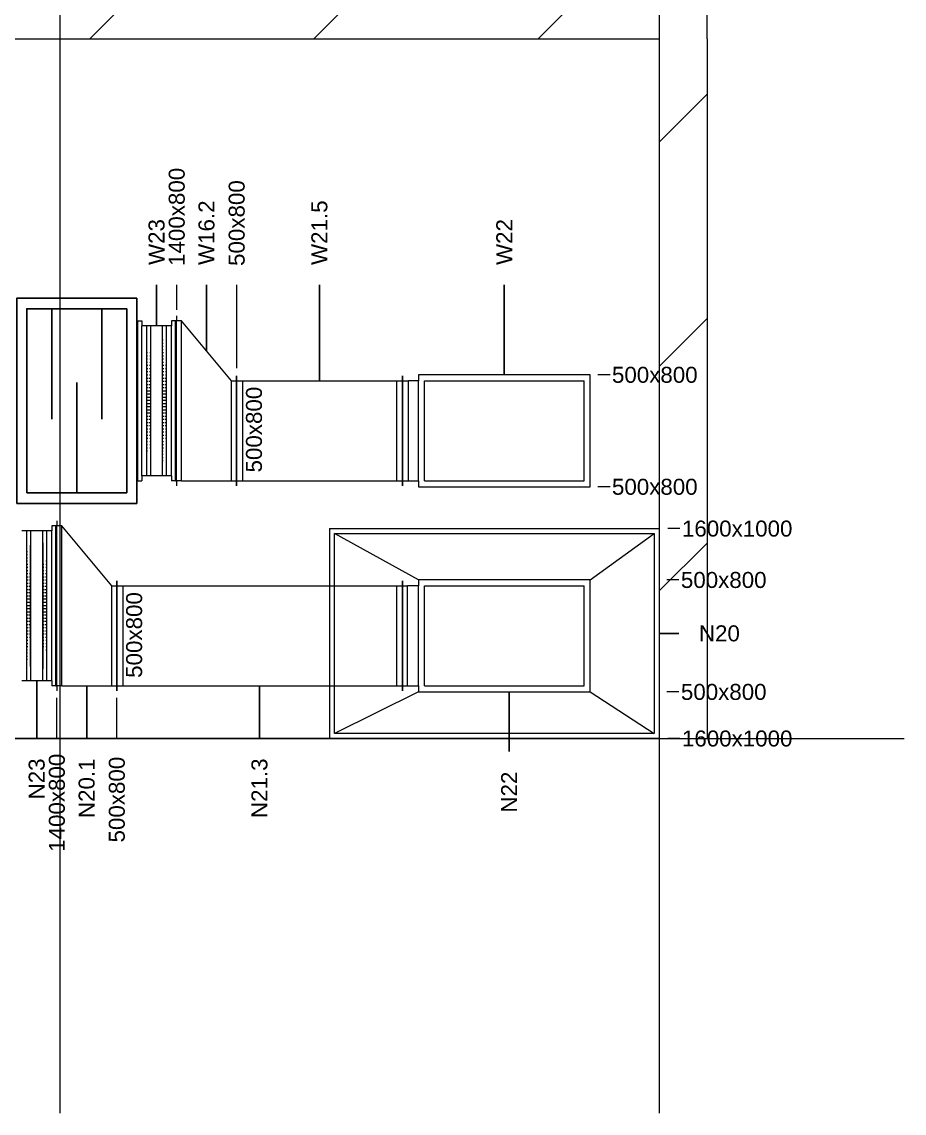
# Model space of a CAD drawing. Header units: millimetres. Extents: x 59762 to 60194, y -87842 to -87548.
# Drawn here: x 60124.5 to 60128.91, y -87711.37 to -87705.91 of the extents above; entities that cross this region are included whole.
import ezdxf
from ezdxf import colors
from ezdxf.entities.mleader import LeaderData, LeaderLine
from ezdxf.math import Vec2, Vec3

# ---------------------------------------------------------------- set-up
doc = ezdxf.new("R2010")
doc.units = ezdxf.units.MM
doc.linetypes.add('ACAD_ISO02W100', pattern=[15, 12, -3])
doc.linetypes.add('JIS_02_1.2', pattern=[2.5, 1.25, -1.25])
for name, color, linetype in [('FLECAD1', 7, 'Continuous'), ('FLECAD2', 7, 'Continuous'), ('FLECAD3', 7, 'Continuous')]:
    doc.layers.add(name, color=color, linetype=linetype)
doc.layers.add('kanały', color=7, linetype='Continuous', lineweight=20)
doc.layers.add('wymiary', color=7, linetype='Continuous', lineweight=13)
doc.layers.add('osie', color=7, linetype='JIS_02_1.2', lineweight=5, transparency=0.7)
doc.layers.add('podkład', color=7, linetype='Continuous', lineweight=13, transparency=0.7)
doc.styles.add('styl1', font='arial.ttf', dxfattribs={"height": 0.08})
pattern_1 = [(180, (120104.745522, -175457.02101), (-2e-18, -0.015875), []), (270, (120104.74552, -175457.02101), (0.0635, -1e-17), [])]
pattern_2 = [(180, (120104.735296, -175458.04701), (-2e-18, -0.015875), []), (270, (120104.735296, -175458.04701), (0.0635, -1e-17), [])]

# ---------------------------------------------------------------- blocks, each defined once
blk = doc.blocks.new('_None')

msp = doc.modelspace()

# ---------------------------------------------------------------- hatches: boundary and pattern name
at = {"layer": 'kanały', "ltscale": 20}
h = msp.add_hatch(color=256, dxfattribs=at)
h.dxf.hatch_style = 1
h.paths.add_polyline_path([(60125.077233, -87708.202552), (60125.077233, -87707.402418), (60125.072233, -87707.402552), (60125.072233, -87708.202552)])
h = msp.add_hatch(color=256, dxfattribs=at)
h.dxf.hatch_style = 1
h.paths.add_polyline_path([(60125.267233, -87708.202552), (60125.267233, -87707.402552), (60125.272233, -87707.402552), (60125.272233, -87708.202552)])
h = msp.add_hatch(dxfattribs=at)
h.set_pattern_fill('GRATE', color=256, scale=0.02, angle=180)
h.set_pattern_definition(pattern_1)
edge = h.paths.add_edge_path()
edge.add_line((60125.122233, -87708.177552), (60125.122233, -87707.427552))
edge.add_line((60125.142233, -87708.177552), (60125.142233, -87707.427552))
h = msp.add_hatch(dxfattribs=at)
h.set_pattern_fill('GRATE', color=256, scale=0.02, angle=180)
h.set_pattern_definition(pattern_1)
edge = h.paths.add_edge_path()
edge.add_line((60125.202233, -87708.177552), (60125.202233, -87707.427552))
edge.add_line((60125.222233, -87708.177552), (60125.222233, -87707.427552))
h = msp.add_hatch(color=256, dxfattribs=at)
h.dxf.hatch_style = 1
h.paths.add_polyline_path([(60124.667233, -87709.228552), (60124.667233, -87708.428552), (60124.672233, -87708.428552), (60124.672233, -87709.228552)])
h = msp.add_hatch(dxfattribs=at)
h.set_pattern_fill('GRATE', color=256, scale=0.02, angle=180)
h.set_pattern_definition(pattern_2)
edge = h.paths.add_edge_path()
edge.add_line((60124.522233, -87709.203552), (60124.522233, -87708.453552))
edge.add_line((60124.542233, -87709.203552), (60124.542233, -87708.453552))
h = msp.add_hatch(dxfattribs=at)
h.set_pattern_fill('GRATE', color=256, scale=0.02, angle=180)
h.set_pattern_definition(pattern_2)
edge = h.paths.add_edge_path()
edge.add_line((60124.602233, -87709.203552), (60124.602233, -87708.453552))
edge.add_line((60124.622233, -87709.203552), (60124.622233, -87708.453552))
at = {"layer": 'podkład'}
h = msp.add_hatch(dxfattribs=at)
h.set_pattern_fill('ANSI31', color=256, scale=0.25)
h.set_pattern_definition([(45, (57109.71775, -93668.8798), (-0.56126601, 0.56126601), [])])
h.paths.add_polyline_path([(60127.687133, -87705.991552), (60127.687133, -87709.491552), (60127.927133, -87709.491552), (60127.927133, -87705.491552), (60118.687133, -87705.491552), (60118.337133, -87705.491552), (60118.337133, -87709.491552), (60118.687133, -87709.491552), (60118.687133, -87705.991552)])

# ---------------------------------------------------------------- linework, layer by layer
at = {"layer": 'FLECAD1', "linetype": 'Continuous'}
msp.add_polyline3d([(60124.472233, -87708.315552, 0), (60124.472233, -87707.289552, 0), (60125.072233, -87707.289552, 0), (60125.072233, -87708.315552, 0), (60124.472233, -87708.315552, 0)], dxfattribs=at)
at = {"layer": 'FLECAD2', "linetype": 'Continuous'}
msp.add_polyline3d([(60124.522233, -87708.262552, 0), (60124.522233, -87707.342552, 0), (60125.022233, -87707.342552, 0), (60125.022233, -87708.262552, 0), (60124.522233, -87708.262552, 0)], dxfattribs=at)
at = {"layer": 'FLECAD3', "linetype": 'Continuous'}
for p, q in [((60124.647233, -87707.894552), (60124.647233, -87707.342552)), ((60124.897233, -87707.894552), (60124.897233, -87707.342552)), ((60124.772233, -87707.710552), (60124.772233, -87708.262552))]:
    msp.add_line(p, q, dxfattribs=at)
at = {"layer": 'kanały', "ltscale": 20}
for p, q in [((60125.072233, -87707.402552), (60125.077233, -87707.402552)), ((60125.077233, -87708.202552), (60125.077233, -87707.402552)), ((60125.077233, -87707.402552), (60125.097233, -87707.402552)), ((60125.097233, -87707.402552), (60125.097233, -87707.427552)), ((60125.247233, -87707.402552), (60125.247233, -87707.427552)), ((60125.267233, -87707.402552), (60125.247233, -87707.402552)), ((60125.267233, -87708.202552), (60125.267233, -87707.402552)), ((60125.272233, -87707.402552), (60125.267233, -87707.402552)), ((60125.272233, -87707.377552), (60125.272233, -87707.402552)), ((60125.272233, -87708.202552), (60125.272233, -87707.402552)), ((60125.297233, -87707.402552), (60125.272233, -87707.402552)), ((60125.247233, -87707.427552), (60125.097233, -87707.427552)), ((60125.097233, -87708.177552), (60125.097233, -87707.427552)), ((60125.122233, -87708.177552), (60125.122233, -87707.427552)), ((60125.142233, -87708.177552), (60125.142233, -87707.427552)), ((60125.202233, -87708.177552), (60125.202233, -87707.427552)), ((60125.222233, -87708.177552), (60125.222233, -87707.427552)), ((60125.247233, -87708.177552), (60125.247233, -87707.427552)), ((60127.342094, -87707.672351), (60126.482094, -87707.672351)), ((60126.482094, -87707.672351), (60126.482094, -87707.702351)), ((60127.342094, -87708.232351), (60127.342094, -87707.672351)), ((60125.547233, -87707.702552), (60125.572233, -87707.702552)), ((60125.547233, -87708.202552), (60125.547233, -87707.702552)), ((60125.572354, -87708.202552), (60125.572233, -87707.702552)), ((60125.572294, -87707.702552), (60125.572294, -87707.677552)), ((60125.572294, -87707.702552), (60126.402094, -87707.702351)), ((60125.572294, -87707.702552), (60125.572294, -87708.202552)), ((60125.572354, -87707.677552), (60125.572354, -87707.702552)), ((60125.602294, -87707.702552), (60125.602294, -87708.202552)), ((60126.372094, -87707.702351), (60126.372094, -87708.202351)), ((60126.402094, -87707.702351), (60126.402094, -87707.677351)), ((60126.402094, -87707.677351), (60126.402094, -87707.702351)), ((60126.402094, -87707.702351), (60126.402094, -87708.202351)), ((60126.402094, -87708.202351), (60126.402094, -87707.702351)), ((60126.402094, -87707.702351), (60126.432094, -87707.702351)), ((60126.432094, -87708.202351), (60126.432094, -87707.702351)), ((60126.482094, -87707.702351), (60126.432094, -87707.702351)), ((60126.482094, -87708.202351), (60126.482094, -87707.702351)), ((60126.512094, -87707.702351), (60127.312094, -87707.702351)), ((60126.512094, -87708.202351), (60126.512094, -87707.702351)), ((60127.312094, -87708.202351), (60127.312094, -87707.702351)), ((60125.077233, -87708.202552), (60125.072233, -87708.202552)), ((60125.077233, -87708.202552), (60125.097233, -87708.202552)), ((60125.247233, -87708.177552), (60125.097233, -87708.177552)), ((60125.097233, -87708.177552), (60125.097233, -87708.202552)), ((60125.247233, -87708.177552), (60125.247233, -87708.202552)), ((60125.267233, -87708.202552), (60125.247233, -87708.202552)), ((60125.267233, -87708.202552), (60125.272233, -87708.202552)), ((60125.297233, -87708.202552), (60125.272233, -87708.202552)), ((60125.272233, -87708.202552), (60125.272233, -87708.227552)), ((60125.547233, -87708.202552), (60125.572233, -87708.202552)), ((60125.572294, -87708.202552), (60126.402094, -87708.202351)), ((60125.572294, -87708.227552), (60125.572294, -87708.202552)), ((60125.572354, -87708.202552), (60125.572354, -87708.227552)), ((60126.402094, -87708.227351), (60126.402094, -87708.202351)), ((60126.402094, -87708.202351), (60126.432094, -87708.202351)), ((60126.402094, -87708.202351), (60126.402094, -87708.227351)), ((60126.432094, -87708.202351), (60126.482094, -87708.202351)), ((60126.482094, -87708.202351), (60126.482094, -87708.232351)), ((60126.512094, -87708.202351), (60127.312094, -87708.202351)), ((60126.482094, -87708.232351), (60127.342094, -87708.232351)), ((60124.647233, -87708.428552), (60124.647233, -87708.453552)), ((60124.667233, -87708.428552), (60124.647233, -87708.428552)), ((60124.667233, -87709.228552), (60124.667233, -87708.428552)), ((60124.672233, -87708.428552), (60124.667233, -87708.428552)), ((60124.672233, -87708.403552), (60124.672233, -87708.428552)), ((60124.672233, -87709.228552), (60124.672233, -87708.428552)), ((60124.697233, -87708.428552), (60124.672233, -87708.428552)), ((60124.647233, -87708.453552), (60124.497233, -87708.453552)), ((60124.522233, -87709.203552), (60124.522233, -87708.453552)), ((60124.542233, -87709.203552), (60124.542233, -87708.453552)), ((60124.602233, -87709.203552), (60124.602233, -87708.453552)), ((60124.622233, -87709.203552), (60124.622233, -87708.453552)), ((60124.647233, -87709.203552), (60124.647233, -87708.453552)), ((60124.972294, -87708.728552), (60124.972294, -87708.703552)), ((60124.972354, -87708.703552), (60124.972354, -87708.728552)), ((60126.402094, -87708.728552), (60126.402094, -87708.703552)), ((60126.402094, -87708.703552), (60126.402094, -87708.728552)), ((60127.342094, -87708.698552), (60126.482094, -87708.698552)), ((60126.482094, -87708.698552), (60126.482094, -87708.728552)), ((60127.342094, -87709.258552), (60127.342094, -87708.698552)), ((60124.947233, -87708.728552), (60124.972233, -87708.728552)), ((60124.947233, -87709.228552), (60124.947233, -87708.728552)), ((60124.972354, -87709.228552), (60124.972233, -87708.728552)), ((60124.972294, -87708.728552), (60126.402094, -87708.728552)), ((60124.972294, -87708.728552), (60124.972294, -87709.228552)), ((60125.002294, -87708.728552), (60125.002294, -87709.228552)), ((60126.372094, -87708.728552), (60126.372094, -87709.228552)), ((60126.402094, -87708.728552), (60126.402094, -87709.228552)), ((60126.402094, -87709.228552), (60126.402094, -87708.728552)), ((60126.402094, -87708.728552), (60126.427094, -87708.728552)), ((60126.427094, -87709.228552), (60126.427094, -87708.728552)), ((60126.482094, -87708.728552), (60126.427094, -87708.728552)), ((60126.482094, -87709.228552), (60126.482094, -87708.728552)), ((60126.512094, -87708.728552), (60127.312094, -87708.728552)), ((60126.512094, -87709.228552), (60126.512094, -87708.728552)), ((60127.312094, -87709.228552), (60127.312094, -87708.728552)), ((60124.647233, -87709.203552), (60124.497233, -87709.203552)), ((60124.647233, -87709.203552), (60124.647233, -87709.228552)), ((60124.667233, -87709.228552), (60124.647233, -87709.228552)), ((60124.667233, -87709.228552), (60124.672233, -87709.228552)), ((60124.697233, -87709.228552), (60124.672233, -87709.228552)), ((60124.672233, -87709.228552), (60124.672233, -87709.253552)), ((60124.947233, -87709.228552), (60124.972233, -87709.228552)), ((60124.972294, -87709.228552), (60126.402094, -87709.228552)), ((60124.972294, -87709.253552), (60124.972294, -87709.228552)), ((60124.972354, -87709.228552), (60124.972354, -87709.253552)), ((60126.402094, -87709.253552), (60126.402094, -87709.228552)), ((60126.402094, -87709.228552), (60126.427094, -87709.228552)), ((60126.402094, -87709.228552), (60126.402094, -87709.253552)), ((60126.427094, -87709.228552), (60126.482094, -87709.228552)), ((60126.482094, -87709.228552), (60126.482094, -87709.258552)), ((60126.482094, -87709.258552), (60127.342094, -87709.258552)), ((60126.512094, -87709.228552), (60127.312094, -87709.228552))]:
    msp.add_line(p, q, dxfattribs=at)
at = {"layer": 'kanały'}
for p, q in [((60125.072233, -87708.202552), (60125.072233, -87707.402552)), ((60125.272233, -87708.202552), (60125.272233, -87707.402552)), ((60125.297233, -87708.202552), (60125.297233, -87707.402552)), ((60125.547233, -87707.702552), (60125.297233, -87707.402552)), ((60125.297233, -87708.202552), (60125.547233, -87708.202552)), ((60124.672233, -87709.228552), (60124.672233, -87708.428552)), ((60124.697233, -87709.228552), (60124.697233, -87708.428552)), ((60124.947233, -87708.728552), (60124.697233, -87708.428552)), ((60126.037133, -87708.441552), (60126.037133, -87708.728552)), ((60126.037133, -87708.441552), (60127.687133, -87708.441552)), ((60126.062133, -87708.466552), (60127.662133, -87708.466552)), ((60126.482094, -87708.698552), (60126.062133, -87708.466552)), ((60126.062133, -87708.728552), (60126.062133, -87708.466552)), ((60127.342094, -87708.698552), (60127.662133, -87708.466552)), ((60127.662133, -87708.466552), (60127.662133, -87709.466552)), ((60127.687133, -87708.441552), (60127.687133, -87709.491552)), ((60124.697233, -87709.228552), (60124.947233, -87709.228552)), ((60126.037133, -87709.228552), (60126.037133, -87709.491552)), ((60126.062133, -87709.466552), (60126.062133, -87709.228552)), ((60126.482094, -87709.258552), (60126.062133, -87709.466552)), ((60127.342094, -87709.258552), (60127.662133, -87709.466552)), ((60127.662133, -87709.466552), (60126.062133, -87709.466552)), ((60126.037133, -87709.491552), (60127.687133, -87709.491552))]:
    msp.add_line(p, q, dxfattribs=at)
at = {"layer": 'kanały', "linetype": 'ACAD_ISO02W100', "ltscale": 0.09}
for p, q in [((60126.037133, -87708.728552), (60126.037133, -87709.228552)), ((60126.062133, -87709.228552), (60126.062133, -87708.728552))]:
    msp.add_line(p, q, dxfattribs=at)
at = {"layer": 'osie', "linetype": 'Continuous'}
for p, q in [((60124.687133, -87703.889861), (60124.687133, -87711.365953)), ((60127.687133, -87703.889861), (60127.687133, -87711.365953)), ((60115.837133, -87709.491552), (60128.913922, -87709.491552))]:
    msp.add_line(p, q, dxfattribs=at)
at = {"layer": 'podkład'}
for p, q in [((60127.927133, -87705.991552), (60127.927133, -87705.491552)), ((60118.687133, -87705.991552), (60127.687133, -87705.991552)), ((60127.927133, -87705.991552), (60127.927133, -87709.491552)), ((60127.687133, -87709.491552), (60127.927133, -87709.491552)), ((60127.687133, -87709.491552), (60127.927133, -87709.491552))]:
    msp.add_line(p, q, dxfattribs=at)
msp.add_lwpolyline([(60127.687133, -87705.991552), (60127.687133, -87709.491552), (60118.687133, -87709.491552), (60118.687133, -87705.991552)], dxfattribs=at)
at = {"layer": 'wymiary'}
for p, q in [((60125.272233, -87707.223256), (60125.272233, -87707.347478)), ((60125.572354, -87707.223256), (60125.572354, -87707.639152)), ((60127.441402, -87707.672351), (60127.381046, -87707.672351)), ((60127.441402, -87708.232351), (60127.381046, -87708.232351)), ((60127.79167, -87708.441552), (60127.731315, -87708.441552)), ((60127.786442, -87708.698552), (60127.726086, -87708.698552)), ((60127.786442, -87709.258552), (60127.726086, -87709.258552)), ((60124.672233, -87709.491552), (60124.672233, -87709.288679)), ((60124.972354, -87709.491552), (60124.972354, -87709.288679)), ((60127.79167, -87709.491552), (60127.731315, -87709.491552))]:
    msp.add_line(p, q, dxfattribs=at)

# ---------------------------------------------------------------- texts
at = {"layer": 'wymiary', "ltscale": 20, "char_height": 0.08, "attachment_point": 1, "rotation": 90, "style": 'styl1'}
for s, insert in [('1400x800', (60125.23252, -87707.128076)), ('500x800', (60125.532641, -87707.128076)), ('500x800', (60125.6192, -87708.161135)), ('500x800', (60125.019201, -87709.188513)), ('1400x800', (60124.63252, -87710.058809)), ('500x800', (60124.932641, -87710.011926))]:
    msp.add_mtext_dynamic_manual_height_columns(s, width=0.44264358, gutter_width=1, heights=[0], dxfattribs=dict(at, insert=insert))
at = {"layer": 'wymiary', "ltscale": 20, "char_height": 0.08, "attachment_point": 1, "style": 'styl1'}
for s, insert in [('500x800', (60127.451228, -87707.632638)), ('500x800', (60127.451228, -87708.192638)), ('1600x1000', (60127.801496, -87708.401839)), ('500x800', (60127.796267, -87708.658839)), ('500x800', (60127.796267, -87709.218839)), ('1600x1000', (60127.801496, -87709.451839))]:
    msp.add_mtext_dynamic_manual_height_columns(s, width=0.44264358, gutter_width=1, heights=[0], dxfattribs=dict(at, insert=insert))

# ---------------------------------------------------------------- leaders
at = {"layer": 'wymiary'}
ml = msp.add_multileader_mtext('Standard', dxfattribs=at)
ml.set_content('W23', color=256, style='styl1')
ml.set_leader_properties()
ml.set_arrow_properties(name='NONE')
ml.build(insert=Vec2(0, 0))
ml.multileader.update_dxf_attribs({"dogleg_length": 0.15, "arrow_head_size": 0.1})
ctx = ml.context
ctx.base_point, ctx.char_height, ctx.arrow_head_size, ctx.landing_gap_size, ctx.plane_origin, ctx.plane_x_axis, ctx.plane_y_axis = Vec3(60125.172233, -87707.223256), 0.08, 0.1, 0.1, Vec3(60125.744998, -87707.323129), Vec3(0, 1), Vec3(-1, 0)
notes = []
notes.append((ctx, [(0, (1, 1, 0), (60125.172233, -87707.305664), (0, 1), 0.082408, [(0, [(60125.172233, -87707.427552)], 0, [])])]))
ctx.mtext.insert, ctx.mtext.text_direction, ctx.mtext.rotation, ctx.mtext.width, ctx.mtext.flow_direction = Vec3(60125.131524, -87707.123256), Vec3(0, 1), 1.57079633, 0.51353508, 5
ml = msp.add_multileader_mtext('Standard', dxfattribs=at)
ml.set_content('W16.2', color=256, style='styl1')
ml.set_leader_properties()
ml.set_arrow_properties(name='NONE')
ml.build(insert=Vec2(0, 0))
ml.multileader.update_dxf_attribs({"dogleg_length": 0.15, "arrow_head_size": 0.1})
ctx = ml.context
ctx.base_point, ctx.char_height, ctx.arrow_head_size, ctx.landing_gap_size, ctx.plane_origin, ctx.plane_x_axis, ctx.plane_y_axis = Vec3(60125.422233, -87707.223256), 0.08, 0.1, 0.1, Vec3(60125.994998, -87707.448129), Vec3(0, 1), Vec3(-1, 0)
notes.append((ctx, [(0, (1, 1, 0), (60125.422233, -87707.305664), (0, 1), 0.082408, [(0, [(60125.422233, -87707.552552)], 0, [])])]))
ctx.mtext.insert, ctx.mtext.text_direction, ctx.mtext.rotation, ctx.mtext.width, ctx.mtext.flow_direction = Vec3(60125.381551, -87707.123256), Vec3(0, 1), 1.57079633, 0.51353508, 5
ml = msp.add_multileader_mtext('Standard', dxfattribs=at)
ml.set_content('W21.5', color=256, style='styl1')
ml.set_leader_properties()
ml.set_arrow_properties(name='NONE')
ml.build(insert=Vec2(0, 0))
ml.multileader.update_dxf_attribs({"dogleg_length": 0.15, "arrow_head_size": 0.1})
ctx = ml.context
ctx.base_point, ctx.char_height, ctx.arrow_head_size, ctx.landing_gap_size, ctx.plane_origin, ctx.plane_x_axis, ctx.plane_y_axis = Vec3(60125.987194, -87707.223256), 0.08, 0.1, 0.1, Vec3(60126.281548, -87707.598029), Vec3(0, 1), Vec3(-1, 0)
notes.append((ctx, [(0, (1, 1, 0), (60125.987194, -87707.305664), (0, 1), 0.082408, [(0, [(60125.987194, -87707.702451)], 0, [])])]))
ctx.mtext.insert, ctx.mtext.text_direction, ctx.mtext.rotation, ctx.mtext.width, ctx.mtext.flow_direction = Vec3(60125.946512, -87707.123256), Vec3(0, 1), 1.57079633, 0.51353508, 5
ml = msp.add_multileader_mtext('Standard', dxfattribs=at)
ml.set_content('W22', color=256, style='styl1')
ml.set_leader_properties()
ml.set_arrow_properties(name='NONE')
ml.build(insert=Vec2(0, 0))
ml.multileader.update_dxf_attribs({"dogleg_length": 0.15, "arrow_head_size": 0.1})
ctx = ml.context
ctx.base_point, ctx.char_height, ctx.arrow_head_size, ctx.landing_gap_size, ctx.plane_origin, ctx.plane_x_axis, ctx.plane_y_axis = Vec3(60126.912094, -87707.223256), 0.08, 0.1, 0.1, Vec3(60127.484859, -87707.567929), Vec3(0, 1), Vec3(-1, 0)
notes.append((ctx, [(0, (1, 1, 0), (60126.912094, -87707.305664), (0, 1), 0.082408, [(0, [(60126.912094, -87707.672351)], 0, [])])]))
ctx.mtext.insert, ctx.mtext.text_direction, ctx.mtext.rotation, ctx.mtext.width, ctx.mtext.flow_direction = Vec3(60126.872094, -87707.123256), Vec3(0, 1), 1.57079633, 0.51353508, 5
ml = msp.add_multileader_mtext('Standard', dxfattribs=at)
ml.set_content('N20', color=256, style='styl1')
ml.set_leader_properties()
ml.set_arrow_properties(name='NONE')
ml.build(insert=Vec2(0, 0))
ml.multileader.update_dxf_attribs({"dogleg_length": 0.15, "arrow_head_size": 0.1})
ctx = ml.context
ctx.base_point, ctx.char_height, ctx.arrow_head_size, ctx.landing_gap_size, ctx.plane_origin = Vec3(60127.786442, -87708.966552), 0.08, 0.1, 0.1, Vec3(60127.51962, -87710.165873)
notes.append((ctx, [(1, (1, 1, 0), (60127.726086, -87708.966552), (1, 0), 0.060355, [(0, [(60127.687133, -87708.966552)], 0, [])])]))
ctx.mtext.insert, ctx.mtext.width, ctx.mtext.flow_direction = Vec3(60127.886442, -87708.92587), 0.51353508, 5
ml = msp.add_multileader_mtext('Standard', dxfattribs=at)
ml.set_content('N23', color=256, style='styl1')
ml.set_leader_properties()
ml.set_arrow_properties(name='NONE')
ml.build(insert=Vec2(0, 0))
ml.multileader.update_dxf_attribs({"dogleg_length": 0.15, "arrow_head_size": 0.1})
ctx = ml.context
ctx.base_point, ctx.char_height, ctx.arrow_head_size, ctx.landing_gap_size, ctx.plane_origin, ctx.plane_x_axis, ctx.plane_y_axis = Vec3(60124.572233, -87709.882984), 0.08, 0.1, 0.1, Vec3(60125.144998, -87709.307974), Vec3(0, 1), Vec3(-1, 0)
ctx.text_align_type = 2
notes.append((ctx, [(0, (1, 1, 0), (60124.572233, -87709.343928), (0, -1), 0.147623, [(0, [(60124.572233, -87709.203552)], 0, [])])]))
ctx.mtext.insert, ctx.mtext.text_direction, ctx.mtext.rotation, ctx.mtext.width, ctx.mtext.alignment, ctx.mtext.flow_direction = Vec3(60124.531524, -87709.591552), Vec3(0, 1), 1.57079633, 0.51353508, 3, 5
ml = msp.add_multileader_mtext('Standard', dxfattribs=at)
ml.set_content('N20.1', color=256, style='styl1')
ml.set_leader_properties()
ml.set_arrow_properties(name='NONE')
ml.build(insert=Vec2(0, 0))
ml.multileader.update_dxf_attribs({"dogleg_length": 0.15, "arrow_head_size": 0.1})
ctx = ml.context
ctx.base_point, ctx.char_height, ctx.arrow_head_size, ctx.landing_gap_size, ctx.plane_origin, ctx.plane_x_axis, ctx.plane_y_axis = Vec3(60124.822233, -87709.960747), 0.08, 0.1, 0.1, Vec3(60125.394998, -87709.332974), Vec3(0, 1), Vec3(-1, 0)
ctx.text_align_type = 2
notes.append((ctx, [(0, (1, 1, 0), (60124.822233, -87709.343928), (0, -1), 0.147623, [(0, [(60124.822233, -87709.228552)], 0, [])])]))
ctx.mtext.insert, ctx.mtext.text_direction, ctx.mtext.rotation, ctx.mtext.width, ctx.mtext.alignment, ctx.mtext.flow_direction = Vec3(60124.781551, -87709.591552), Vec3(0, 1), 1.57079633, 0.51353508, 3, 5
ml = msp.add_multileader_mtext('Standard', dxfattribs=at)
ml.set_content('N21.3', color=256, style='styl1')
ml.set_leader_properties()
ml.set_arrow_properties(name='NONE')
ml.build(insert=Vec2(0, 0))
ml.multileader.update_dxf_attribs({"dogleg_length": 0.15, "arrow_head_size": 0.1})
ctx = ml.context
ctx.base_point, ctx.char_height, ctx.arrow_head_size, ctx.landing_gap_size, ctx.plane_origin, ctx.plane_x_axis, ctx.plane_y_axis = Vec3(60125.687194, -87709.97619), 0.08, 0.1, 0.1, Vec3(60126.064889, -87709.332974), Vec3(0, 1), Vec3(-1, 0)
ctx.text_align_type = 2
notes.append((ctx, [(0, (1, 1, 0), (60125.687194, -87709.343928), (0, -1), 0.147623, [(0, [(60125.687194, -87709.228552)], 0, [])])]))
ctx.mtext.insert, ctx.mtext.text_direction, ctx.mtext.rotation, ctx.mtext.width, ctx.mtext.alignment, ctx.mtext.flow_direction = Vec3(60125.646484, -87709.591552), Vec3(0, 1), 1.57079633, 0.51353508, 3, 5
ml = msp.add_multileader_mtext('Standard', dxfattribs=at)
ml.set_content('N22', color=256, style='styl1')
ml.set_leader_properties()
ml.set_arrow_properties(name='NONE')
ml.build(insert=Vec2(0, 0))
ml.multileader.update_dxf_attribs({"dogleg_length": 0.15, "arrow_head_size": 0.1})
ctx = ml.context
ctx.base_point, ctx.char_height, ctx.arrow_head_size, ctx.landing_gap_size, ctx.plane_origin, ctx.plane_x_axis, ctx.plane_y_axis = Vec3(60126.936616, -87709.948129), 0.08, 0.1, 0.1, Vec3(60126.363851, -87709.387496), Vec3(0, 1), Vec3(-1, 0)
ctx.text_align_type = 2
notes.append((ctx, [(0, (1, 1, 0), (60126.936616, -87709.258552), (0, -1), 0.298963, [(0, [(60126.936616, -87709.283074)], 0, [])])]))
ctx.mtext.insert, ctx.mtext.text_direction, ctx.mtext.rotation, ctx.mtext.width, ctx.mtext.alignment, ctx.mtext.flow_direction = Vec3(60126.896616, -87709.657515), Vec3(0, 1), 1.57079633, 0.51353508, 3, 5
for ctx, leaders in notes:
    for number, flags, end, landing, length, lines in leaders:
        leader = LeaderData()
        leader.index, (leader.has_last_leader_line, leader.has_dogleg_vector, leader.attachment_direction) = number, flags
        leader.last_leader_point, leader.dogleg_vector, leader.dogleg_length = Vec3(end), Vec3(landing), length
        for number, points, colour, breaks in lines:
            line = LeaderLine()
            line.index, line.vertices, line.color, line.breaks = number, Vec3.list(points), colors.encode_raw_color(colour), breaks
            leader.lines.append(line)
        ctx.leaders.append(leader)

doc.saveas('drawing.dxf')
